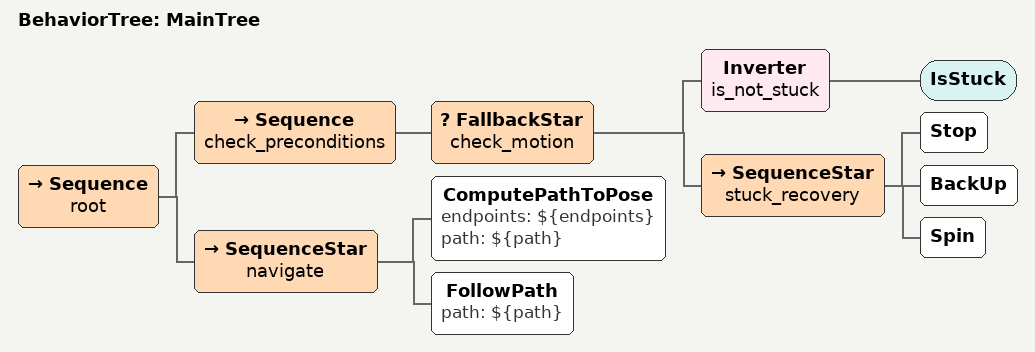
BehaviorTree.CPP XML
<root main_tree_to_execute="MainTree">
  <BehaviorTree ID="MainTree">
    <Sequence name="root">
      <Sequence name="check_preconditions">
        <FallbackStar name="check_motion">
          <Inverter name="is_not_stuck">
            <IsStuck/>
          </Inverter>
          <SequenceStar name="stuck_recovery">
            <Stop/>
            <BackUp/>
            <Spin/>
          </SequenceStar>
        </FallbackStar>
      </Sequence>
      <SequenceStar name="navigate">
        <ComputePathToPose endpoints="${endpoints}" path="${path}"/>
        <FollowPath path="${path}"/>
      </SequenceStar>
    </Sequence>
  </BehaviorTree>
</root>
